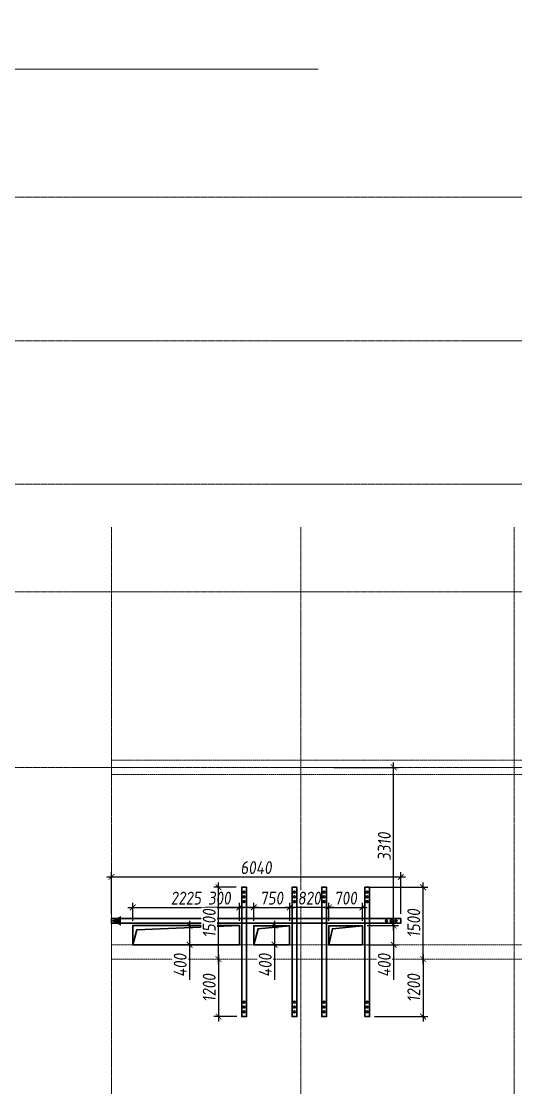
# Model space of a CAD drawing. Header units: millimetres. Extents: x -233751 to 529254, y -907864 to 285890.
# Drawn here: x 210295 to 220613, y 75992 to 98276 of the extents above; entities that cross this region are included whole.
import ezdxf

# ---------------------------------------------------------------- set-up
doc = ezdxf.new("R2010")
doc.units = ezdxf.units.MM
doc.linetypes.add('ADSK_Штриховая_ш2 п1', pattern=[3, 2, -1])
doc.linetypes.add('осевая', pattern=[2, 1.25, -0.25, 0.25, -0.25])
doc.layers.get('0').update_dxf_attribs({"lineweight": 30})
doc.layers.get('Defpoints').update_dxf_attribs({"lineweight": 0})
for name, color, linetype, lineweight in [('КР_БалкиЖБ', 7, 'ADSK_Штриховая_ш2 п1', 5), ('КР_Металл', 3, 'Continuous', 30), ('КР_Новые отверстия', 5, 'Continuous', 30), ('КР_Оси', 7, 'Continuous', 5), ('КР_Размеры отверстия', 7, 'Continuous', 5), ('КР_Размеры усиление', 1, 'Continuous', 5), ('КР_Тонкая', 250, 'Continuous', 0)]:
    doc.layers.add(name, color=color, linetype=linetype, lineweight=lineweight)
doc.styles.add('ISOCPEUR', font='isocpeur.ttf', dxfattribs={"width": 0.85, "oblique": 7})
doc.dimstyles.new('R_100', dxfattribs={"dimtxt": 270, "dimasz": 120, "dimexe": 100, "dimexo": 100, "dimgap": 60, "dimtad": 1, "dimdec": 0, "dimrnd": 5, "dimzin": 0, "dimdsep": 46, "dimtxsty": 'ISOCPEUR', "dimblk": 'ARCHTICK', "dimcen": 0, "dimdle": 100, "dimclrd": 256, "dimclre": 256, "dimclrt": 256, "dimadec": 0, "dimazin": 0, "dimtfac": 2, "dimtdec": 0, "dimtmove": 0, "dimatfit": 3, "dimfxl": 1, "dimtvp": 3, "dimtfill": 1, "dimtolj": 1, "dimtzin": 0, "dimarcsym": 0})

# ---------------------------------------------------------------- blocks, each defined once
blk = doc.blocks.new('*U2006')
at = {"color": 0, "linetype": 'Continuous', "lineweight": -2}
blk.add_wipeout([(0, 0), (543, 0), (1087, 0), (1630, 0), (2173, 0), (2716, 0), (3260, 0), (3803, 0), (4346, 0), (4889, 0), (5433, 0), (5976, 0), (6519, 0), (7062, 0), (7606, 0), (8149, 0), (8692, 0), (9235, 0), (9779, 0), (10322, 0), (10865, 0), (10871, 25), (10878, 50), (10884, 75), (10890, 100), (10896, 125), (10903, 150), (10909, 175), (10915, 200), (10921, 225), (10928, 250), (10934, 275), (10940, 300), (10946, 325), (10953, 350), (10959, 375), (10965, 400), (10971, 425), (10978, 450), (10984, 475), (10990, 500), (11003, 450), (11015, 400), (11028, 350), (11040, 300), (11053, 250), (11065, 200), (11078, 150), (11090, 100), (11103, 50), (11115, 0), (11128, -50), (11140, -100), (11153, -150), (11165, -200), (11178, -250), (11190, -300), (11203, -350), (11215, -400), (11228, -450), (11240, -500), (11246, -475), (11253, -450), (11259, -425), (11265, -400), (11271, -375), (11278, -350), (11284, -325), (11290, -300), (11296, -275), (11303, -250), (11309, -225), (11315, -200), (11321, -175), (11328, -150), (11334, -125), (11340, -100), (11346, -75), (11353, -50), (11359, -25), (11365, 0), (11908, 0), (12452, 0), (12995, 0), (13538, 0), (14081, 0), (14625, 0), (15168, 0), (15711, 0), (16254, 0), (16798, 0), (17341, 0), (17884, 0), (18427, 0), (18971, 0), (19514, 0), (20057, 0), (20600, 0), (21144, 0), (21687, 0), (22230, 0), (22230, 1000), (0, 1000)], dxfattribs=at)
blk.add_lwpolyline([(-200, 0), (0, 0), (10865, 0), (10990, 500), (11240, -500), (11365, 0), (22230, 0), (22430, 0)], dxfattribs=at)
blk = doc.blocks.new('*U2012')
at = {"color": 0, "linetype": 'ByBlock', "lineweight": -2, "ltscale": 10}
blk.add_line((0, 0), (-74924, 0), dxfattribs=at)
blk = doc.blocks.new('*U2013')
at = {"color": 0, "linetype": 'ByBlock', "lineweight": -2, "ltscale": 10}
blk.add_line((0, 0), (-74924, 0), dxfattribs=at)
blk = doc.blocks.new('*U2014')
at = {"color": 0, "linetype": 'ByBlock', "lineweight": -2, "ltscale": 10}
blk.add_line((0, 0), (-74924, 0), dxfattribs=at)
blk = doc.blocks.new('*U2015')
at = {"color": 0, "linetype": 'ByBlock', "lineweight": -2, "ltscale": 10}
blk.add_line((0, 0), (-74924, 0), dxfattribs=at)
blk = doc.blocks.new('*U2016')
at = {"color": 0, "linetype": 'ByBlock', "lineweight": -2, "ltscale": 10}
blk.add_line((0, 0), (-74924, 0), dxfattribs=at)
blk = doc.blocks.new('*U2021')
at = {"color": 0, "linetype": 'ByBlock', "lineweight": -2, "ltscale": 10}
blk.add_line((0, 0), (0, -34307), dxfattribs=at)
blk = doc.blocks.new('*U2022')
at = {"color": 0, "linetype": 'ByBlock', "lineweight": -2, "ltscale": 10}
blk.add_line((0, 0), (0, -34307), dxfattribs=at)
blk = doc.blocks.new('*U2023')
at = {"color": 0, "linetype": 'ByBlock', "lineweight": -2, "ltscale": 10}
blk.add_line((0, 0), (0, -34307), dxfattribs=at)
blk = doc.blocks.new('_ArchTick')
at = {"color": 0, "linetype": 'ByBlock', "const_width": 0.15}
blk.add_lwpolyline([(-0.5, -0.5), (0.5, 0.5)], dxfattribs=at)
blk = doc.blocks.new('*D607')
at = {"layer": 'Defpoints', "color": 0, "transparency": 16777216}
for p in [(214846, 79758), (212621, 79378), (214846, 79378)]:
    blk.add_point(p, dxfattribs=at)
at = {"layer": 'КР_Размеры отверстия', "lineweight": -2, "transparency": 16777216}
for p, q in [((212621, 79478), (212621, 79858)), ((214846, 79478), (214846, 79858)), ((212521, 79758), (214946, 79758))]:
    blk.add_line(p, q, dxfattribs=at)
at = {"layer": 'КР_Размеры отверстия', "lineweight": -2, "transparency": 16777216, "xscale": 120, "yscale": 120, "zscale": 120, "rotation": 180}
blk.add_blockref('_ArchTick', (212621, 79758), dxfattribs=at)
at = {"layer": 'КР_Размеры отверстия', "lineweight": -2, "transparency": 16777216, "xscale": 120, "yscale": 120, "zscale": 120}
blk.add_blockref('_ArchTick', (214846, 79758), dxfattribs=at)
at = {"layer": 'КР_Размеры отверстия', "transparency": 16777216, "insert": (213733, 79953), "char_height": 270, "attachment_point": 5, "style": 'ISOCPEUR', "bg_fill": 3, "box_fill_scale": 1.1, "bg_fill_color": 256, "bg_fill_true_color": 13158600, "bg_fill_transparency": 0}
blk.add_mtext('\\A1;2225', dxfattribs=at)
blk = doc.blocks.new('*D608')
at = {"layer": 'Defpoints', "color": 0, "transparency": 16777216}
for p in [(214846, 79758), (214846, 79378), (215146, 79378)]:
    blk.add_point(p, dxfattribs=at)
at = {"layer": 'КР_Размеры отверстия', "lineweight": -2, "transparency": 16777216}
for p, q in [((214846, 79478), (214846, 79858)), ((215146, 79478), (215146, 79858)), ((214846, 79758), (214136, 79758)), ((215246, 79758), (214846, 79758))]:
    blk.add_line(p, q, dxfattribs=at)
at = {"layer": 'КР_Размеры отверстия', "lineweight": -2, "transparency": 16777216, "xscale": 120, "yscale": 120, "zscale": 120, "rotation": 180}
blk.add_blockref('_ArchTick', (214846, 79758), dxfattribs=at)
at = {"layer": 'КР_Размеры отверстия', "lineweight": -2, "transparency": 16777216, "xscale": 120, "yscale": 120, "zscale": 120}
blk.add_blockref('_ArchTick', (215146, 79758), dxfattribs=at)
at = {"layer": 'КР_Размеры отверстия', "transparency": 16777216, "insert": (214431, 79953), "char_height": 270, "attachment_point": 5, "style": 'ISOCPEUR', "bg_fill": 3, "box_fill_scale": 1.1, "bg_fill_color": 256, "bg_fill_true_color": 13158600, "bg_fill_transparency": 0}
blk.add_mtext('\\A1;300', dxfattribs=at)
blk = doc.blocks.new('*D609')
at = {"layer": 'Defpoints', "color": 0, "transparency": 16777216}
for p in [(215146, 79378), (215896, 79378)]:
    blk.add_point(p, dxfattribs=at)
at = {"layer": 'КР_Размеры отверстия', "lineweight": -2, "transparency": 16777216}
for p, q in [((215146, 79478), (215146, 79858)), ((215896, 79478), (215896, 79858)), ((215046, 79758), (215996, 79758))]:
    blk.add_line(p, q, dxfattribs=at)
at = {"layer": 'КР_Размеры отверстия', "lineweight": -2, "transparency": 16777216, "xscale": 120, "yscale": 120, "zscale": 120, "rotation": 180}
blk.add_blockref('_ArchTick', (215146, 79758), dxfattribs=at)
at = {"layer": 'КР_Размеры отверстия', "lineweight": -2, "transparency": 16777216, "xscale": 120, "yscale": 120, "zscale": 120}
blk.add_blockref('_ArchTick', (215896, 79758), dxfattribs=at)
at = {"layer": 'КР_Размеры отверстия', "transparency": 16777216, "insert": (215521, 79953), "char_height": 270, "attachment_point": 5, "style": 'ISOCPEUR', "bg_fill": 3, "box_fill_scale": 1.1, "bg_fill_color": 256, "bg_fill_true_color": 13158600, "bg_fill_transparency": 0}
blk.add_mtext('\\A1;750', dxfattribs=at)
at = {"layer": 'Defpoints', "color": 0, "transparency": 16777216}
blk.add_point((215896, 79758), dxfattribs=at)
blk = doc.blocks.new('*D610')
at = {"layer": 'Defpoints', "color": 0, "transparency": 16777216}
for p in [(215896, 79758), (215896, 79378), (216715, 79378)]:
    blk.add_point(p, dxfattribs=at)
at = {"layer": 'КР_Размеры отверстия', "lineweight": -2, "transparency": 16777216}
for p, q in [((215896, 79478), (215896, 79858)), ((216715, 79478), (216715, 79858)), ((216815, 79758), (215796, 79758))]:
    blk.add_line(p, q, dxfattribs=at)
at = {"layer": 'КР_Размеры отверстия', "lineweight": -2, "transparency": 16777216, "xscale": 120, "yscale": 120, "zscale": 120, "rotation": 180}
blk.add_blockref('_ArchTick', (215896, 79758), dxfattribs=at)
at = {"layer": 'КР_Размеры отверстия', "lineweight": -2, "transparency": 16777216, "xscale": 120, "yscale": 120, "zscale": 120}
blk.add_blockref('_ArchTick', (216715, 79758), dxfattribs=at)
at = {"layer": 'КР_Размеры отверстия', "transparency": 16777216, "insert": (216305, 79953), "char_height": 270, "attachment_point": 5, "style": 'ISOCPEUR', "bg_fill": 3, "box_fill_scale": 1.1, "bg_fill_color": 256, "bg_fill_true_color": 13158600, "bg_fill_transparency": 0}
blk.add_mtext('\\A1;820', dxfattribs=at)
blk = doc.blocks.new('*D611')
at = {"layer": 'Defpoints', "color": 0, "transparency": 16777216}
for p in [(216715, 79378), (217415, 79378)]:
    blk.add_point(p, dxfattribs=at)
at = {"layer": 'КР_Размеры отверстия', "lineweight": -2, "transparency": 16777216}
for p, q in [((216715, 79478), (216715, 79858)), ((217415, 79478), (217415, 79858)), ((216615, 79758), (217515, 79758))]:
    blk.add_line(p, q, dxfattribs=at)
at = {"layer": 'КР_Размеры отверстия', "lineweight": -2, "transparency": 16777216, "xscale": 120, "yscale": 120, "zscale": 120, "rotation": 180}
blk.add_blockref('_ArchTick', (216715, 79758), dxfattribs=at)
at = {"layer": 'КР_Размеры отверстия', "lineweight": -2, "transparency": 16777216, "xscale": 120, "yscale": 120, "zscale": 120}
blk.add_blockref('_ArchTick', (217415, 79758), dxfattribs=at)
at = {"layer": 'КР_Размеры отверстия', "transparency": 16777216, "insert": (217065, 79953), "char_height": 270, "attachment_point": 5, "style": 'ISOCPEUR', "bg_fill": 3, "box_fill_scale": 1.1, "bg_fill_color": 256, "bg_fill_true_color": 13158600, "bg_fill_transparency": 0}
blk.add_mtext('\\A1;700', dxfattribs=at)
at = {"layer": 'Defpoints', "color": 0, "transparency": 16777216}
blk.add_point((217415, 79758), dxfattribs=at)
blk = doc.blocks.new('*D653')
at = {"layer": 'Defpoints', "color": 0, "transparency": 16777216}
for p in [(217415, 79378), (217415, 78978), (218066, 78978)]:
    blk.add_point(p, dxfattribs=at)
at = {"layer": 'КР_Размеры отверстия', "lineweight": -2, "transparency": 16777216}
for p, q in [((217515, 79378), (218166, 79378)), ((218066, 79478), (218066, 78978)), ((217515, 78978), (218166, 78978)), ((218066, 78978), (218066, 78245))]:
    blk.add_line(p, q, dxfattribs=at)
at = {"layer": 'КР_Размеры отверстия', "lineweight": -2, "transparency": 16777216, "xscale": 120, "yscale": 120, "zscale": 120}
for p, rotation in [((218066, 79378), 90), ((218066, 78978), 270)]:
    blk.add_blockref('_ArchTick', p, dxfattribs=dict(at, rotation=rotation))
at = {"layer": 'КР_Размеры отверстия', "transparency": 16777216, "insert": (217871, 78551), "char_height": 270, "attachment_point": 5, "rotation": 90, "style": 'ISOCPEUR', "bg_fill": 3, "box_fill_scale": 1.1, "bg_fill_color": 256, "bg_fill_true_color": 13158600, "bg_fill_transparency": 0}
blk.add_mtext('\\A1;400', dxfattribs=at)
blk = doc.blocks.new('*D654')
at = {"layer": 'Defpoints', "color": 0, "transparency": 16777216}
for p in [(215146, 79378), (215146, 78978), (215581, 78978)]:
    blk.add_point(p, dxfattribs=at)
at = {"layer": 'КР_Размеры отверстия', "lineweight": -2, "transparency": 16777216}
for p, q in [((215246, 79378), (215681, 79378)), ((215581, 79478), (215581, 78978)), ((215246, 78978), (215681, 78978)), ((215581, 78978), (215581, 78246))]:
    blk.add_line(p, q, dxfattribs=at)
at = {"layer": 'КР_Размеры отверстия', "lineweight": -2, "transparency": 16777216, "xscale": 120, "yscale": 120, "zscale": 120}
for p, rotation in [((215581, 79378), 90), ((215581, 78978), 270)]:
    blk.add_blockref('_ArchTick', p, dxfattribs=dict(at, rotation=rotation))
at = {"layer": 'КР_Размеры отверстия', "transparency": 16777216, "insert": (215386, 78552), "char_height": 270, "attachment_point": 5, "rotation": 90, "style": 'ISOCPEUR', "bg_fill": 3, "box_fill_scale": 1.1, "bg_fill_color": 256, "bg_fill_true_color": 13158600, "bg_fill_transparency": 0}
blk.add_mtext('\\A1;400', dxfattribs=at)
blk = doc.blocks.new('*D655')
at = {"layer": 'Defpoints', "color": 0, "transparency": 16777216}
for p in [(213806, 79378), (213806, 78978), (213806, 78978)]:
    blk.add_point(p, dxfattribs=at)
at = {"layer": 'КР_Размеры отверстия', "lineweight": -2, "transparency": 16777216}
for p, q in [((213806, 79478), (213806, 78978)), ((213806, 78978), (213806, 78245))]:
    blk.add_line(p, q, dxfattribs=at)
at = {"layer": 'КР_Размеры отверстия', "lineweight": -2, "transparency": 16777216, "xscale": 120, "yscale": 120, "zscale": 120}
for p, rotation in [((213806, 79378), 90), ((213806, 78978), 270)]:
    blk.add_blockref('_ArchTick', p, dxfattribs=dict(at, rotation=rotation))
at = {"layer": 'КР_Размеры отверстия', "transparency": 16777216, "insert": (213611, 78551), "char_height": 270, "attachment_point": 5, "rotation": 90, "style": 'ISOCPEUR', "bg_fill": 3, "box_fill_scale": 1.1, "bg_fill_color": 256, "bg_fill_true_color": 13158600, "bg_fill_transparency": 0}
blk.add_mtext('\\A1;400', dxfattribs=at)
blk = doc.blocks.new('*D656')
at = {"layer": 'Defpoints', "color": 0, "transparency": 16777216}
for p in [(216715, 82686), (218066, 82686), (217415, 79378)]:
    blk.add_point(p, dxfattribs=at)
at = {"layer": 'КР_Размеры отверстия', "lineweight": -2, "transparency": 16777216}
for p, q in [((216815, 82686), (218166, 82686)), ((218066, 79278), (218066, 82786)), ((217515, 79378), (218166, 79378))]:
    blk.add_line(p, q, dxfattribs=at)
at = {"layer": 'КР_Размеры отверстия', "lineweight": -2, "transparency": 16777216, "xscale": 120, "yscale": 120, "zscale": 120}
for p, rotation in [((218066, 82686), 90), ((218066, 79378), 270)]:
    blk.add_blockref('_ArchTick', p, dxfattribs=dict(at, rotation=rotation))
at = {"layer": 'КР_Размеры отверстия', "transparency": 16777216, "insert": (217871, 81032), "char_height": 270, "attachment_point": 5, "rotation": 90, "style": 'ISOCPEUR', "bg_fill": 3, "box_fill_scale": 1.1, "bg_fill_color": 256, "bg_fill_true_color": 13158600, "bg_fill_transparency": 0}
blk.add_mtext('\\A1;3310', dxfattribs=at)
blk = doc.blocks.new('*D1264')
at = {"layer": 'Defpoints', "color": 0, "transparency": 16777216}
for p in [(218216, 80396), (212176, 79528), (218216, 79528)]:
    blk.add_point(p, dxfattribs=at)
at = {"layer": 'КР_Размеры усиление', "color": 1, "lineweight": -2, "transparency": 16777216}
for p, q in [((212176, 79628), (212176, 80496)), ((218216, 79628), (218216, 80496)), ((212076, 80396), (218316, 80396))]:
    blk.add_line(p, q, dxfattribs=at)
at = {"layer": 'КР_Размеры усиление', "color": 1, "lineweight": -2, "transparency": 16777216, "xscale": 120, "yscale": 120, "zscale": 120, "rotation": 180}
blk.add_blockref('_ArchTick', (212176, 80396), dxfattribs=at)
at = {"layer": 'КР_Размеры усиление', "color": 1, "lineweight": -2, "transparency": 16777216, "xscale": 120, "yscale": 120, "zscale": 120}
blk.add_blockref('_ArchTick', (218216, 80396), dxfattribs=at)
at = {"layer": 'КР_Размеры усиление', "color": 1, "transparency": 16777216, "insert": (215196, 80591), "char_height": 270, "attachment_point": 5, "style": 'ISOCPEUR', "bg_fill": 3, "box_fill_scale": 1.1, "bg_fill_color": 256, "bg_fill_true_color": 13158600, "bg_fill_transparency": 0}
blk.add_mtext('\\A1;6040', dxfattribs=at)
blk = doc.blocks.new('*D1275')
at = {"layer": 'Defpoints', "color": 0, "transparency": 16777216}
for p in [(214411, 80179), (214881, 80179), (214411, 78678)]:
    blk.add_point(p, dxfattribs=at)
at = {"layer": 'КР_Размеры усиление', "color": 3, "lineweight": -2, "transparency": 16777216}
for p, q in [((214411, 78578), (214411, 80279)), ((214781, 80179), (214311, 80179))]:
    blk.add_line(p, q, dxfattribs=at)
at = {"layer": 'КР_Размеры усиление', "color": 3, "lineweight": -2, "transparency": 16777216, "xscale": 120, "yscale": 120, "zscale": 120}
for p, rotation in [((214411, 80179), 90), ((214411, 78678), 270)]:
    blk.add_blockref('_ArchTick', p, dxfattribs=dict(at, rotation=rotation))
at = {"layer": 'КР_Размеры усиление', "color": 3, "transparency": 16777216, "insert": (214216, 79429), "char_height": 270, "attachment_point": 5, "rotation": 90, "style": 'ISOCPEUR', "bg_fill": 3, "box_fill_scale": 1.1, "bg_fill_color": 256, "bg_fill_true_color": 13158600, "bg_fill_transparency": 0}
blk.add_mtext('\\A1;1500', dxfattribs=at)
blk = doc.blocks.new('*D1276')
at = {"layer": 'Defpoints', "color": 0, "transparency": 16777216}
for p in [(217450, 80179), (218681, 80179), (218681, 78678)]:
    blk.add_point(p, dxfattribs=at)
at = {"layer": 'КР_Размеры усиление', "color": 3, "lineweight": -2, "transparency": 16777216}
for p, q in [((218681, 78578), (218681, 80279)), ((217550, 80179), (218781, 80179))]:
    blk.add_line(p, q, dxfattribs=at)
at = {"layer": 'КР_Размеры усиление', "color": 3, "lineweight": -2, "transparency": 16777216, "xscale": 120, "yscale": 120, "zscale": 120}
for p, rotation in [((218681, 80179), 90), ((218681, 78678), 270)]:
    blk.add_blockref('_ArchTick', p, dxfattribs=dict(at, rotation=rotation))
at = {"layer": 'КР_Размеры усиление', "color": 3, "transparency": 16777216, "insert": (218486, 79429), "char_height": 270, "attachment_point": 5, "rotation": 90, "style": 'ISOCPEUR', "bg_fill": 3, "box_fill_scale": 1.1, "bg_fill_color": 256, "bg_fill_true_color": 13158600, "bg_fill_transparency": 0}
blk.add_mtext('\\A1;1500', dxfattribs=at)
blk = doc.blocks.new('*D1279')
at = {"layer": 'Defpoints', "color": 0, "transparency": 16777216}
for p in [(218681, 78678), (217565, 77477), (218681, 77477)]:
    blk.add_point(p, dxfattribs=at)
at = {"layer": 'КР_Размеры усиление', "color": 3, "lineweight": -2, "transparency": 16777216}
for p, q in [((218681, 78778), (218681, 77377)), ((217665, 77477), (218781, 77477))]:
    blk.add_line(p, q, dxfattribs=at)
at = {"layer": 'КР_Размеры усиление', "color": 3, "lineweight": -2, "transparency": 16777216, "xscale": 120, "yscale": 120, "zscale": 120}
for p, rotation in [((218681, 78678), 90), ((218681, 77477), 270)]:
    blk.add_blockref('_ArchTick', p, dxfattribs=dict(at, rotation=rotation))
at = {"layer": 'КР_Размеры усиление', "color": 3, "transparency": 16777216, "insert": (218486, 78078), "char_height": 270, "attachment_point": 5, "rotation": 90, "style": 'ISOCPEUR', "bg_fill": 3, "box_fill_scale": 1.1, "bg_fill_color": 256, "bg_fill_true_color": 13158600, "bg_fill_transparency": 0}
blk.add_mtext('\\A1;1200', dxfattribs=at)
blk = doc.blocks.new('*D1280')
at = {"layer": 'Defpoints', "color": 0, "transparency": 16777216}
for p in [(214411, 78678), (214411, 77478), (214896, 77478)]:
    blk.add_point(p, dxfattribs=at)
at = {"layer": 'КР_Размеры усиление', "color": 3, "lineweight": -2, "transparency": 16777216}
for p, q in [((214411, 78778), (214411, 77378)), ((214796, 77478), (214311, 77478))]:
    blk.add_line(p, q, dxfattribs=at)
at = {"layer": 'КР_Размеры усиление', "color": 3, "lineweight": -2, "transparency": 16777216, "xscale": 120, "yscale": 120, "zscale": 120}
for p, rotation in [((214411, 78678), 90), ((214411, 77478), 270)]:
    blk.add_blockref('_ArchTick', p, dxfattribs=dict(at, rotation=rotation))
at = {"layer": 'КР_Размеры усиление', "color": 3, "transparency": 16777216, "insert": (214216, 78078), "char_height": 270, "attachment_point": 5, "rotation": 90, "style": 'ISOCPEUR', "bg_fill": 3, "box_fill_scale": 1.1, "bg_fill_color": 256, "bg_fill_true_color": 13158600, "bg_fill_transparency": 0}
blk.add_mtext('\\A1;1200', dxfattribs=at)

msp = doc.modelspace()

# ---------------------------------------------------------------- hatches: boundary and pattern name
at = {"layer": 'КР_Металл', "lineweight": 5}
h = msp.add_hatch(color=6, dxfattribs=at)
h.dxf.hatch_style = 1
h.paths.add_polyline_path([(212175.6, 79478.5), (212375.6, 79578.5), (212375.6, 79378.5)])

# ---------------------------------------------------------------- linework, layer by layer
at = {"layer": 'КР_БалкиЖБ', "ltscale": 2}
for points in [[(212175.6, 82535.7), (246375.6, 82535.7), (246375.6, 82835.7), (212175.6, 82835.7)], [(212175.6, 78677.5), (246375.6, 78677.5), (246375.6, 78977.5), (212175.6, 78977.5)]]:
    msp.add_lwpolyline(points, close=True, dxfattribs=at)
at = {"layer": 'КР_Металл'}
for centre in [(214945.6, 77777.5), (215995.6, 77777.3), (216615.6, 77777.3), (217515.2, 77777.3), (214945.6, 77677.5), (214945.6, 77577.5), (215995.6, 77677.3), (215995.6, 77577.3), (216615.6, 77677.3), (216615.6, 77577.3), (217515.2, 77677.3), (217515.2, 77577.3)]:
    msp.add_circle(centre, 20, dxfattribs=at)
at = {"layer": 'КР_Новые отверстия'}
for points in [[(212620.9, 78978.5), (214845.6, 78978.5), (214845.6, 79378.5), (212620.9, 79378.5)], [(215145.6, 78978.5), (215895.6, 78978.5), (215895.6, 79377.5), (215145.6, 79377.5)], [(216715.2, 78977.5), (217415.2, 78977.5), (217415.2, 79377.5), (216715.2, 79377.5)]]:
    msp.add_lwpolyline(points, close=True, dxfattribs=at)
for points in [[(212620.9, 78978.5), (212708.3, 79292), (214845.6, 79378.5)], [(216715.2, 78977.5), (216788.4, 79312.1), (217415.2, 79377.5)]]:
    msp.add_lwpolyline(points, dxfattribs=at)

# ---------------------------------------------------------------- block references
at = {"layer": 'КР_Оси', "linetype": 'осевая'}
for name, p in [('*U2016', (266044, 94600.7)), ('*U2015', (266044, 91600.7)), ('*U2014', (266044, 88600.7)), ('*U2021', (212175.6, 87701.9)), ('*U2022', (216130.6, 87701.9)), ('*U2023', (220585.6, 87701.9)), ('*U2013', (266044, 86350.7)), ('*U2012', (266044, 82685.7))]:
    msp.add_blockref(name, p, dxfattribs=at)
at = {"layer": 'КР_Тонкая'}
msp.add_blockref('*U2006', (194059.2, 97275.8), dxfattribs=at)

# ---------------------------------------------------------------- next in the draw order: dimensions: what is measured, and where the dimension line sits
at = {"layer": 'КР_Размеры отверстия'}
dim = msp.add_linear_dim(base=(214845.6, 79757.5), p1=(212620.9, 79378.5), p2=(214845.6, 79378.5), dimstyle='R_100', override={"dimpost": '\\X'}, dxfattribs=at)
dim.commit()
dim.dimension.update_dxf_attribs({"geometry": '*D607', "text_midpoint": (213733.2, 79952.5)})

# ---------------------------------------------------------------- next in the draw order: dimensions: what is measured, and where the dimension line sits
dim = msp.add_linear_dim(base=(214845.6, 79757.5), p1=(215145.6, 79377.5), p2=(214845.6, 79378.5), dimstyle='R_100', override={"dimpost": '\\X'}, dxfattribs=at)
dim.commit()
dim.dimension.update_dxf_attribs({"geometry": '*D608', "text_midpoint": (214431, 79952.5)})
dim = msp.add_linear_dim(base=(213805.9, 78977.5), p1=(213805.9, 79378.5), p2=(213805.9, 78977.5), angle=270, dimstyle='R_100', override={"dimpost": '\\X'}, dxfattribs=at)
dim.commit()
dim.dimension.update_dxf_attribs({"geometry": '*D655', "text_midpoint": (213610.9, 78551.5)})

# ---------------------------------------------------------------- next in the draw order: dimensions: what is measured, and where the dimension line sits
dim = msp.add_linear_dim(base=(215895.6, 79757.5), p1=(215145.6, 79377.5), p2=(215895.6, 79377.5), dimstyle='R_100', override={"dimpost": '\\X'}, dxfattribs=at)
dim.commit()
dim.dimension.update_dxf_attribs({"geometry": '*D609', "text_midpoint": (215520.6, 79952.5)})

# ---------------------------------------------------------------- next in the draw order: dimensions: what is measured, and where the dimension line sits
dim = msp.add_linear_dim(base=(215895.6, 79757.5), p1=(216715.2, 79377.5), p2=(215895.6, 79377.5), dimstyle='R_100', override={"dimpost": '\\X'}, dxfattribs=at)
dim.commit()
dim.dimension.update_dxf_attribs({"geometry": '*D610', "text_midpoint": (216305.4, 79952.5)})
dim = msp.add_linear_dim(base=(215581, 78978.5), p1=(215145.6, 79377.5), p2=(215145.6, 78978.5), angle=90, dimstyle='R_100', override={"dimpost": '\\X'}, dxfattribs=at)
dim.commit()
dim.dimension.update_dxf_attribs({"geometry": '*D654', "text_midpoint": (215386, 78552.4)})

# ---------------------------------------------------------------- next in the draw order: linework, layer by layer
at = {"layer": 'КР_Металл'}
msp.add_lwpolyline([(216045.6, 80179.2), (215945.6, 80179.2), (215945.6, 77477.3), (216045.6, 77477.3)], close=True, dxfattribs=at)
for centre in [(215995.6, 80079.2), (215995.6, 79979.2), (215995.6, 79879.2)]:
    msp.add_circle(centre, 20, dxfattribs=at)
at = {"layer": 'КР_Новые отверстия'}
msp.add_lwpolyline([(215145.6, 78978.5), (215235.2, 79310.4), (215895.6, 79377.5)], dxfattribs=at)

# ---------------------------------------------------------------- next in the draw order: dimensions: what is measured, and where the dimension line sits
at = {"layer": 'КР_Размеры отверстия'}
dim = msp.add_linear_dim(base=(217415.2, 79757.5), p1=(216715.2, 79377.5), p2=(217415.2, 79377.5), dimstyle='R_100', override={"dimpost": '\\X'}, dxfattribs=at)
dim.commit()
dim.dimension.update_dxf_attribs({"geometry": '*D611', "text_midpoint": (217065.2, 79952.5)})

# ---------------------------------------------------------------- next in the draw order: dimensions: what is measured, and where the dimension line sits
dim = msp.add_linear_dim(base=(218066.1, 78977.5), p1=(217415.2, 79377.5), p2=(217415.2, 78977.5), angle=90, dimstyle='R_100', override={"dimpost": '\\X'}, dxfattribs=at)
dim.commit()
dim.dimension.update_dxf_attribs({"geometry": '*D653', "text_midpoint": (217871.1, 78551.5)})

# ---------------------------------------------------------------- next in the draw order: dimensions: what is measured, and where the dimension line sits
dim = msp.add_linear_dim(base=(218066.1, 82685.7), p1=(217415.2, 79377.5), p2=(216715.2, 82685.7), angle=90, dimstyle='R_100', override={"dimpost": '\\X', "dimtmove": 1}, dxfattribs=at)
dim.commit()
dim.dimension.update_dxf_attribs({"geometry": '*D656', "text_midpoint": (217871.1, 81031.6)})

# ---------------------------------------------------------------- next in the draw order: linework, layer by layer
at = {"layer": 'КР_Металл', "color": 1}
msp.add_lwpolyline([(218215.6, 79528.5), (218215.6, 79428.5), (212175.6, 79428.5), (212175.6, 79528.5)], close=True, dxfattribs=at)
for centre in [(217915.6, 79478.5), (218015.6, 79478.5), (218115.6, 79478.5)]:
    msp.add_circle(centre, 20, dxfattribs=at)

# ---------------------------------------------------------------- next in the draw order: dimensions: what is measured, and where the dimension line sits
at = {"layer": 'КР_Размеры усиление'}
dim = msp.add_aligned_dim(p1=(212175.6, 79528.5), p2=(218215.6, 79528.5), distance=868, dimstyle='R_100', override={"dimpost": '\\X', "dimclrd": 1, "dimclre": 1, "dimclrt": 1}, dxfattribs=at)
dim.commit()
dim.dimension.update_dxf_attribs({"geometry": '*D1264', "text_midpoint": (215195.6, 80591.5)})

# ---------------------------------------------------------------- next in the draw order: linework, layer by layer
at = {"layer": 'КР_Металл'}
for points in [[(214995.6, 80179.4), (214895.6, 80179.4), (214895.6, 77477.5), (214995.6, 77477.5)], [(216665.6, 80179.2), (216565.6, 80179.2), (216565.6, 77477.3), (216665.6, 77477.3)], [(217565.2, 80179.2), (217465.2, 80179.2), (217465.2, 77477.3), (217565.2, 77477.3)]]:
    msp.add_lwpolyline(points, close=True, dxfattribs=at)
for centre in [(214945.6, 80079.4), (214945.6, 79979.4), (216615.6, 80079.2), (216615.6, 79979.2), (217515.2, 80079.2), (217515.2, 79979.2), (214945.6, 79879.4), (216615.6, 79879.2), (217515.2, 79879.2)]:
    msp.add_circle(centre, 20, dxfattribs=at)

# ---------------------------------------------------------------- next in the draw order: dimensions: what is measured, and where the dimension line sits
at = {"layer": 'КР_Размеры усиление'}
for base, p1, p2, picture, middle in [((214410.7, 80179.4), (214410.7, 78678.5), (214880.6, 80179.4), '*D1275', (214215.7, 79428.9)), ((218681.3, 80179.2), (218681.3, 78678.3), (217450.2, 80179.2), '*D1276', (218486.3, 79428.7))]:
    dim = msp.add_linear_dim(base=base, p1=p1, p2=p2, angle=270, dimstyle='R_100', override={"dimpost": '\\X', "dimclrd": 3, "dimclre": 3, "dimclrt": 3}, dxfattribs=at)
    dim.commit()
    dim.dimension.update_dxf_attribs({"geometry": picture, "text_midpoint": middle})

# ---------------------------------------------------------------- next in the draw order: dimensions: what is measured, and where the dimension line sits
for base, p1, p2, picture, middle in [((214410.7, 77477.5), (214410.7, 78678.5), (214895.6, 77477.5), '*D1280', (214215.7, 78078)), ((218681.3, 77477.3), (218681.3, 78678.3), (217565.2, 77477.3), '*D1279', (218486.3, 78077.8))]:
    dim = msp.add_linear_dim(base=base, p1=p1, p2=p2, angle=270, dimstyle='R_100', override={"dimpost": '\\X', "dimclrd": 3, "dimclre": 3, "dimclrt": 3, "dimtmove": 1}, dxfattribs=at)
    dim.commit()
    dim.dimension.update_dxf_attribs({"geometry": picture, "text_midpoint": middle})

doc.saveas('drawing.dxf')
